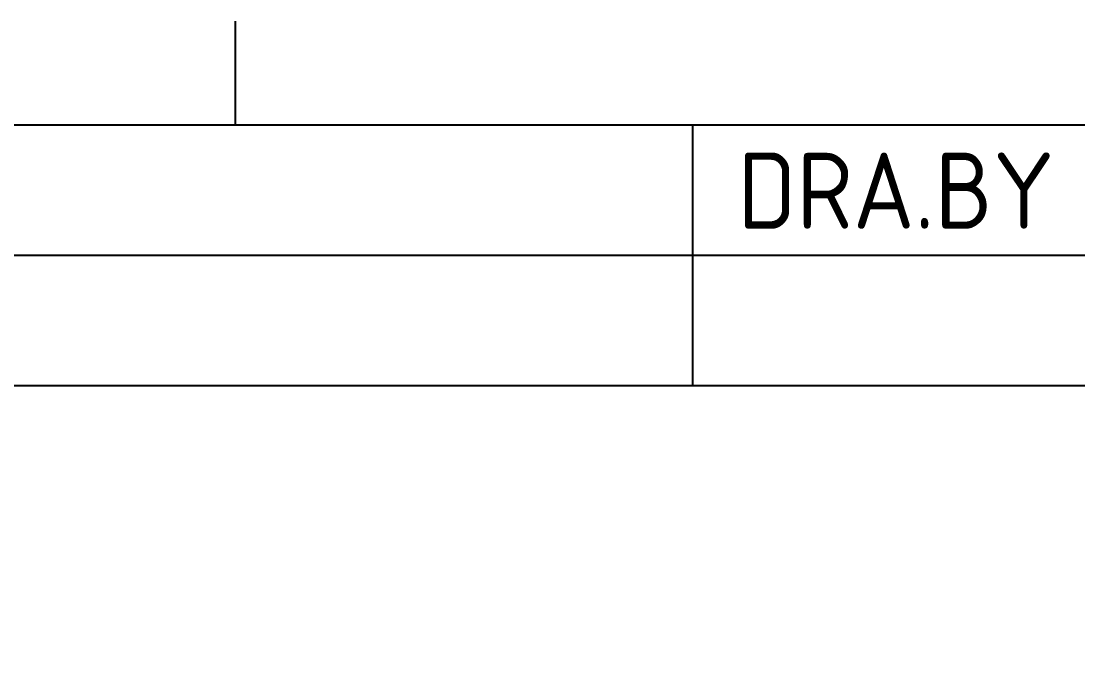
# Model space of a CAD drawing. Header units: millimetres. Extents: x 0 to 2375, y 0 to 3360.
# Drawn here: x 1028.9 to 1132.9, y 3278 to 3340.3 of the extents above; entities that cross this region are included whole.
import ezdxf

# ---------------------------------------------------------------- set-up
doc = ezdxf.new("R2010")
doc.units = ezdxf.units.MM
doc.layers.add('DPJA0641_Hot Stamping Coil$0$경계(ISO)', color=7, linetype='Continuous', lineweight=25)
doc.layers.add('DPJA0641_Hot Stamping Coil$0$기호(ISO)', color=5, linetype='Continuous', lineweight=25)
doc.styles.add('DPJA0641_Hot Stamping Coil$0$ISO ProportionalPSTEK', font='isocp.shx')

# ---------------------------------------------------------------- blocks, each defined once
blk = doc.blocks.new('DPJA0641_Hot Stamping Coil$0$경계 Default Border')
at = {"layer": 'DPJA0641_Hot Stamping Coil$0$경계(ISO)'}
blk.add_line((350, 287), (350, 290.4), dxfattribs=at)
at = {"layer": 'DPJA0641_Hot Stamping Coil$0$경계(ISO)', "flags": 128}
blk.add_lwpolyline([(10, 10), (10, 287), (410, 287), (410, 10), (10, 10)], dxfattribs=at)
blk = doc.blocks.new('DPJA0641_Hot Stamping Coil$0$리비전 내역')
at = {"layer": 'DPJA0641_Hot Stamping Coil$0$기호(ISO)'}
for p, q in [((258, 287), (410, 287)), ((365, 287), (365, 282.72)), ((258, 282.72), (410, 282.72)), ((365, 282.72), (365, 278.44)), ((258, 278.44), (410, 278.44))]:
    blk.add_line(p, q, dxfattribs=at)
at = {"layer": 'DPJA0641_Hot Stamping Coil$0$기호(ISO)', "color": 2, "insert": (366.476, 283.583), "char_height": 2.5, "attachment_point": 7, "style": 'DPJA0641_Hot Stamping Coil$0$ISO ProportionalPSTEK'}
blk.add_mtext('DRA.BY', dxfattribs=at)
blk = doc.blocks.new('DPJA0641_Hot Stamping Coil')
at = {"xscale": 3, "yscale": 3, "zscale": 3}
blk.add_blockref('DPJA0641_Hot Stamping Coil$0$경계 Default Border', (0, 0), dxfattribs=at)
at = {"layer": 'DPJA0641_Hot Stamping Coil$0$기호(ISO)', "xscale": 3, "yscale": 3, "zscale": 3}
blk.add_blockref('DPJA0641_Hot Stamping Coil$0$리비전 내역', (0, 0), dxfattribs=at)

msp = doc.modelspace()

# ---------------------------------------------------------------- block references
msp.add_blockref('DPJA0641_Hot Stamping Coil', (0, 2469.13))

doc.saveas('drawing.dxf')
